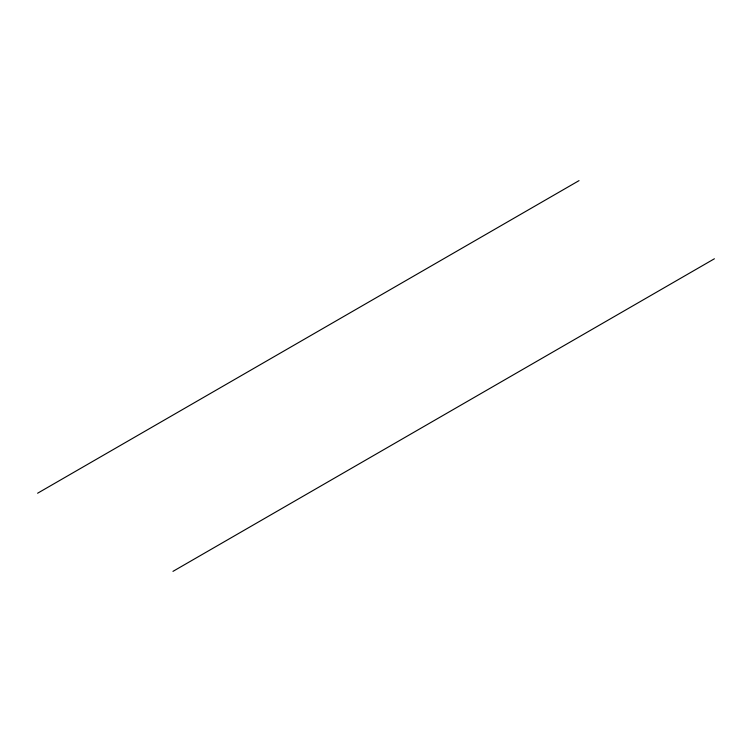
<?xml version="1.0" encoding="UTF-8"?>
<svg xmlns="http://www.w3.org/2000/svg" width="752" height="752" viewBox="0 0 752 752"><rect width="100%" height="100%" fill="white"/><g stroke="black" fill="none" stroke-linecap="round" stroke-linejoin="round"><path stroke-width="1.13" d="M37.6 493.227L579.04 180.63M172.96 571.37L714.4 258.773"/></g></svg>
